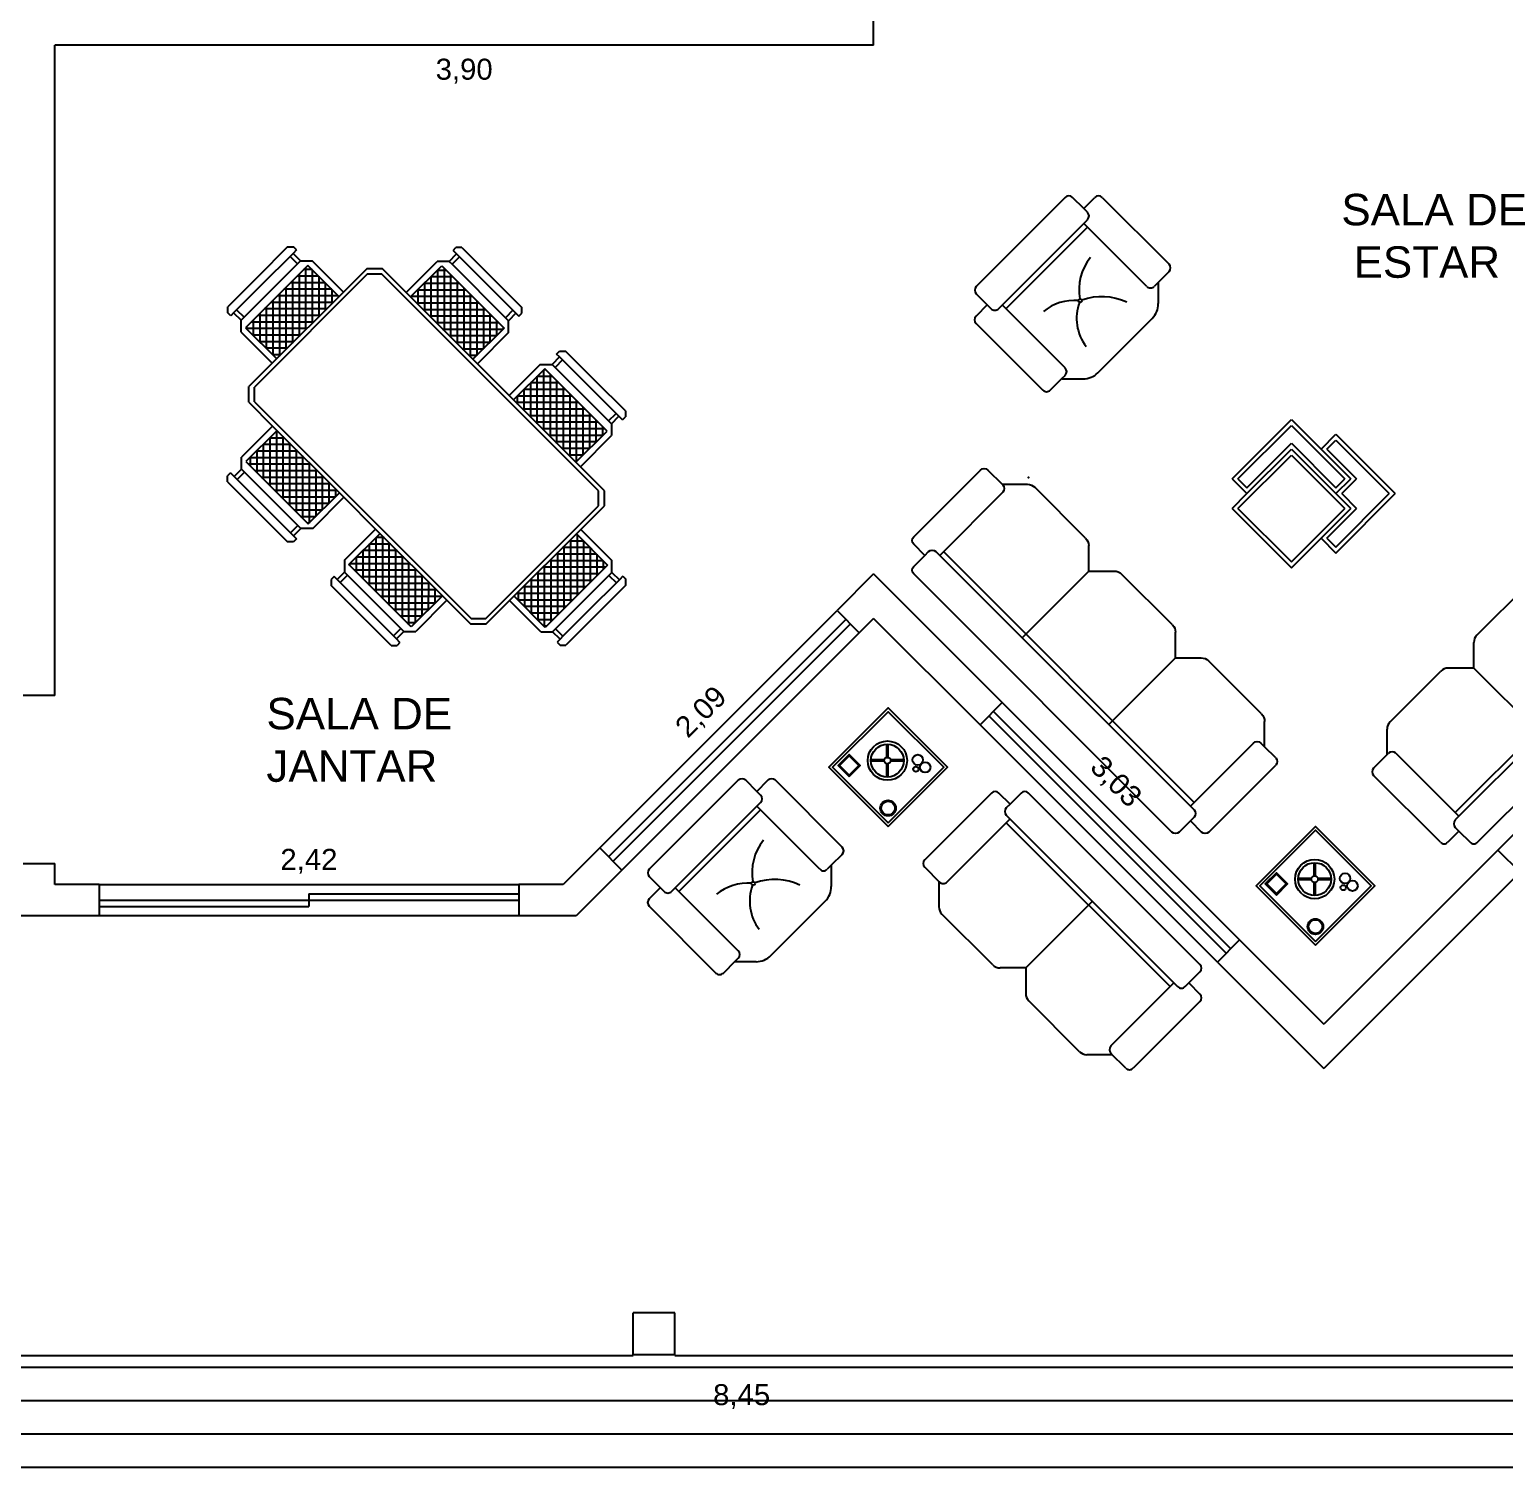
# Model space of a CAD drawing. Header units: millimetres. Extents: x 154.1 to 235.2, y 94.9 to 137.4.
# Drawn here: x 161.18 to 168.21, y 110.68 to 117.5 of the extents above; entities that cross this region are included whole.
import ezdxf

# ---------------------------------------------------------------- set-up
doc = ezdxf.new("R2010")
doc.units = ezdxf.units.MM
doc.header["$LTSCALE"] = 0.05
for name, color, linetype in [('Cotas', 6, 'Continuous'), ('Desnivel', 1, 'Continuous'), ('Janela', 2, 'Continuous'), ('MOBIL', 7, 'Continuous'), ('MOBIL-I', 251, 'Continuous'), ('Parede', 5, 'Continuous')]:
    doc.layers.add(name, color=color, linetype=linetype)
doc.styles.get("Standard").update_dxf_attribs({"font": 'arial.ttf'})
doc.dimstyles.new('ISO-25', dxfattribs={"dimtxt": 0.3, "dimasz": 2.5, "dimexe": 1.25, "dimexo": 0.625, "dimgap": 0.2, "dimtad": 1, "dimzin": 1, "dimtxsty": 'Standard', "dimcen": 2.5, "dimse1": 1, "dimse2": 1, "dimsd1": 1, "dimsd2": 1, "dimclrd": 6, "dimclrt": 2, "dimadec": 0, "dimazin": 0, "dimtfac": 1, "dimtmove": 0, "dimatfit": 3, "dimfxl": 1, "dimarcsym": 0})

# ---------------------------------------------------------------- blocks, each defined once
blk = doc.blocks.new('Sofa2l')
at = {"layer": 'MOBIL'}
for p, q in [((0.5775, 0), (-0.5775, 0)), ((-0.6025, -0.025), (-0.6025, -0.1)), ((0.6025, -0.1), (0.6025, -0.025)), ((-0.7025, -0.125), (-0.7025, -0.575)), ((-0.6025, -0.1), (-0.6775, -0.1)), ((0.6025, -0.1), (0.6775, -0.1)), ((0.7025, -0.125), (0.7025, -0.575)), ((-0.6775, -0.6), (-0.5775, -0.6)), ((-0.5825, -0.5993), (-0.4964, -0.6854)), ((0.0025, -0.5993), (-0.0836, -0.6854)), ((0.0025, -0.5993), (0.0886, -0.6854)), ((0.5875, -0.5993), (0.5014, -0.6854)), ((0.6775, -0.6), (0.5775, -0.6)), ((-0.1189, -0.7), (-0.4611, -0.7)), ((0.4661, -0.7), (0.1239, -0.7))]:
    blk.add_line(p, q, dxfattribs=at)
for centre, radius, start, end in [((-0.5775, -0.025), 0.025, 90, 180), ((0.5775, -0.025), 0.025, 0, 90), ((-0.6775, -0.125), 0.025, 90, 180), ((0.6775, -0.125), 0.025, 0, 90), ((-0.6775, -0.575), 0.025, 180, 270), ((0.6775, -0.575), 0.025, 270, 0), ((-0.4611, -0.65), 0.05, 225, 270), ((-0.1189, -0.65), 0.05, 270, 315), ((0.1239, -0.65), 0.05, 225, 270), ((0.4661, -0.65), 0.05, 270, 315)]:
    blk.add_arc(centre, radius, start, end, dxfattribs=at)
at = {"layer": 'MOBIL-I'}
for p, q in [((-0.6025, -0.1), (-0.6025, -0.125)), ((0.6025, -0.125), (0.6025, -0.1)), ((-0.5775, -0.15), (0.5775, -0.15)), ((-0.5525, -0.575), (-0.5525, -0.15)), ((-0.5525, -0.175), (0.5525, -0.175)), ((0.0025, -0.15), (0.0025, -0.5993)), ((0.5525, -0.575), (0.5525, -0.15))]:
    blk.add_line(p, q, dxfattribs=at)
for centre, start, end in [((-0.5775, -0.125), 180, 270), ((0.5775, -0.125), 270, 0), ((-0.5775, -0.575), 270, 0), ((0.5775, -0.575), 180, 270)]:
    blk.add_arc(centre, 0.025, start, end, dxfattribs=at)
blk = doc.blocks.new('Poltron3')
at = {"layer": 'MOBIL'}
for p, q in [((0.2999, 0), (-0.2999, 0)), ((-0.3249, -0.025), (-0.325, -0.0989)), ((0.3249, -0.1), (0.3249, -0.025)), ((-0.4251, -0.1243), (-0.4251, -0.5743)), ((-0.3251, -0.0993), (-0.4001, -0.0993)), ((0.3249, -0.1), (0.3999, -0.1)), ((0.4249, -0.125), (0.4249, -0.575)), ((-0.4001, -0.5993), (-0.319, -0.5993)), ((-0.3223, -0.6007), (-0.2516, -0.6714)), ((0.327, -0.6), (0.2556, -0.6714)), ((0.3999, -0.6), (0.327, -0.6)), ((-0.1809, -0.7007), (0.1849, -0.7007))]:
    blk.add_line(p, q, dxfattribs=at)
for centre, radius, start, end in [((0.2999, -0.025), 0.025, 0, 90), ((-0.2999, -0.025), 0.025, 90, 179.94163), ((-0.4001, -0.1243), 0.025, 90, 180), ((0.3999, -0.125), 0.025, 0, 90), ((-0.4001, -0.5743), 0.025, 180, 270), ((0.3999, -0.575), 0.025, 270, 0), ((-0.1809, -0.6007), 0.1, 225, 270), ((0.1849, -0.6007), 0.1, 270, 315)]:
    blk.add_arc(centre, radius, start, end, dxfattribs=at)
at = {"layer": 'MOBIL-I'}
for p, q in [((-0.325, -0.0989), (-0.325, -0.125)), ((0.3249, -0.125), (0.3249, -0.1)), ((-0.3, -0.15), (0.2999, -0.15)), ((-0.2751, -0.5743), (-0.2751, -0.1493)), ((-0.2751, -0.175), (0.2749, -0.175)), ((0.2749, -0.575), (0.2749, -0.15)), ((-0.319, -0.5993), (-0.3001, -0.5993)), ((0.327, -0.6), (0.2999, -0.6))]:
    blk.add_line(p, q, dxfattribs=at)
blk.add_circle((0.0024, -0.3985), 0.00869, dxfattribs=at)
for centre, radius, start, end in [((-0.3, -0.125), 0.025, 179.94163, 270), ((0.2999, -0.125), 0.025, 270, 0), ((-0.1806, -0.5432), 0.2333, 40.46656, 84.42052), ((0.2078, -0.5297), 0.2437, 95.92602, 145.38502), ((0.0853, -0.6015), 0.2193, 114.49298, 172.45771), ((-0.1105, -0.6568), 0.2819, 19.89108, 64.62814), ((-0.3001, -0.5743), 0.025, 270, 0), ((0.2999, -0.575), 0.025, 180, 270)]:
    blk.add_arc(centre, radius, start, end, dxfattribs=at)
blk = doc.blocks.new('Sofa3l')
at = {"layer": 'MOBIL'}
for p, q in [((0.87, 0), (-0.87, 0)), ((-0.895, -0.025), (-0.895, -0.1)), ((0.895, -0.1), (0.895, -0.025)), ((-0.995, -0.125), (-0.995, -0.575)), ((-0.895, -0.1), (-0.97, -0.1)), ((0.895, -0.1), (0.97, -0.1)), ((0.995, -0.125), (0.995, -0.575)), ((-0.97, -0.6), (-0.8743, -0.6)), ((-0.8743, -0.6), (-0.7889, -0.6854)), ((-0.29, -0.5993), (-0.3761, -0.6854)), ((-0.29, -0.5993), (-0.2039, -0.6854)), ((0.295, -0.5993), (0.2089, -0.6854)), ((0.295, -0.5993), (0.3811, -0.6854)), ((0.895, -0.6), (0.8096, -0.6854)), ((0.97, -0.6), (0.895, -0.6)), ((-0.4114, -0.7), (-0.7536, -0.7)), ((0.1736, -0.7), (-0.1686, -0.7)), ((0.7743, -0.7), (0.4164, -0.7))]:
    blk.add_line(p, q, dxfattribs=at)
for centre, radius, start, end in [((-0.87, -0.025), 0.025, 90, 180), ((0.87, -0.025), 0.025, 0, 90), ((-0.97, -0.125), 0.025, 90, 180), ((0.97, -0.125), 0.025, 0, 90), ((-0.97, -0.575), 0.025, 180, 270), ((0.97, -0.575), 0.025, 270, 0), ((-0.7536, -0.65), 0.05, 225, 270), ((-0.4114, -0.65), 0.05, 270, 315), ((-0.1686, -0.65), 0.05, 225, 270), ((0.1736, -0.65), 0.05, 270, 315), ((0.4164, -0.65), 0.05, 225, 270), ((0.7743, -0.65), 0.05, 270, 315)]:
    blk.add_arc(centre, radius, start, end, dxfattribs=at)
blk.add_point((-0.807, -0.7117), dxfattribs=at)
at = {"layer": 'MOBIL-I'}
for p, q in [((-0.895, -0.1), (-0.895, -0.125)), ((0.895, -0.125), (0.895, -0.1)), ((-0.87, -0.15), (0.87, -0.15)), ((-0.845, -0.575), (-0.845, -0.15)), ((-0.845, -0.175), (0.845, -0.175)), ((-0.29, -0.15), (-0.29, -0.5993)), ((0.295, -0.15), (0.295, -0.5993)), ((0.845, -0.575), (0.845, -0.15)), ((-0.8743, -0.6), (-0.87, -0.6)), ((0.895, -0.6), (0.87, -0.6))]:
    blk.add_line(p, q, dxfattribs=at)
for centre, start, end in [((-0.87, -0.125), 180, 270), ((0.87, -0.125), 270, 0), ((-0.87, -0.575), 270, 0), ((0.87, -0.575), 180, 270)]:
    blk.add_arc(centre, 0.025, start, end, dxfattribs=at)
blk = doc.blocks.new('Mes_can1')
at = {"layer": 'MOBIL'}
blk.add_lwpolyline([(-0.2, -0.4), (0.2, -0.4), (0.2, 0), (-0.2, 0)], close=True, dxfattribs=at)
at = {"layer": 'MOBIL-I'}
for points in [[(-0.1875, -0.3875), (0.1875, -0.3875), (0.1875, -0.0125), (-0.1875, -0.0125)], [(-0.1575, -0.095), (-0.0925, -0.095), (-0.0925, -0.03), (-0.1575, -0.03)]]:
    blk.add_lwpolyline(points, close=True, dxfattribs=at)
for points in [[(-0.1625, -0.1), (-0.0875, -0.1), (-0.0875, -0.025), (-0.1625, -0.025), (-0.1625, -0.1)], [(0.0072, -0.1664), (-0.0372, -0.122)], [(0.0116, -0.162), (-0.0328, -0.1176)], [(0.0288, -0.162), (0.0732, -0.1176)], [(0.0332, -0.1664), (0.0776, -0.122)], [(-0.0372, -0.228), (0.0072, -0.1836)], [(-0.0328, -0.2324), (0.0116, -0.188)], [(0.0732, -0.2324), (0.0288, -0.188)], [(0.0776, -0.228), (0.0332, -0.1836)]]:
    blk.add_lwpolyline(points, dxfattribs=at)
for centre, radius in [((0.0202, -0.175), 0.0937), ((0.0202, -0.175), 0.0781), ((0.0202, -0.175), 0.0156), ((0.125, -0.275), 0.025), ((-0.1375, -0.3375), 0.0375), ((-0.1375, -0.3375), 0.0325), ((0.0875, -0.3), 0.0125), ((0.125, -0.325), 0.025)]:
    blk.add_circle(centre, radius, dxfattribs=at)
blk = doc.blocks.new('*X6')
at = {"color": 0}
for p, q in [((13.8061, 7.3979), (14.01, 7.6019)), ((13.8061, 7.4421), (13.9658, 7.6019)), ((13.8061, 7.4863), (13.9216, 7.6019)), ((13.8061, 7.5305), (13.8774, 7.6019)), ((13.8061, 7.5747), (13.8332, 7.6019)), ((14.0161, 7.4181), (13.8323, 7.6019)), ((14.0161, 7.4623), (13.8765, 7.6019)), ((14.0161, 7.5065), (13.9207, 7.6019)), ((14.0161, 7.5507), (13.9649, 7.6019)), ((14.0161, 7.5949), (14.0091, 7.6019)), ((14.0161, 7.3739), (13.8061, 7.5839)), ((13.8061, 7.3537), (14.0161, 7.5637)), ((14.0161, 7.3297), (13.8061, 7.5397)), ((13.8061, 7.3096), (14.0161, 7.5196)), ((14.0161, 7.2855), (13.8061, 7.4955)), ((13.8061, 7.2654), (14.0161, 7.4754)), ((14.0161, 7.2413), (13.8061, 7.4513)), ((13.8061, 7.2212), (14.0161, 7.4312)), ((14.0161, 7.1971), (13.8061, 7.4071)), ((13.811, 7.1819), (14.0161, 7.387)), ((13.9872, 7.1819), (13.8061, 7.3629)), ((13.943, 7.1819), (13.8061, 7.3187)), ((13.8552, 7.1819), (14.0161, 7.3428)), ((13.8988, 7.1819), (13.8061, 7.2745)), ((13.8994, 7.1819), (14.0161, 7.2986)), ((13.9436, 7.1819), (14.0161, 7.2544)), ((13.8546, 7.1819), (13.8061, 7.2303)), ((13.8104, 7.1819), (13.8061, 7.1861)), ((13.9878, 7.1819), (14.0161, 7.2102))]:
    blk.add_line(p, q, dxfattribs=at)
blk = doc.blocks.new('Mes_jnt3')
at = {"layer": 'MOBIL'}
for p, q in [((-0.22, 1.12), (-0.2, 1.14)), ((0.002, 1.14), (-0.2, 1.14)), ((0.2041, 1.14), (0.002, 1.14)), ((0.2041, 1.14), (0.2241, 1.12)), ((-0.22, 1.1), (-0.22, 1.12)), ((-0.1999, 1.1), (-0.22, 1.1)), ((-0.1999, 1.1), (-0.1999, 1.05)), ((0.002, 1.1), (-0.1799, 1.1)), ((-0.1799, 1.1), (-0.1799, 1.05)), ((0.1801, 1.1), (0.002, 1.1)), ((0.18, 1.05), (0.1801, 1.1)), ((0.2, 1.05), (0.2001, 1.1)), ((0.2241, 1.1), (0.2001, 1.1)), ((0.2241, 1.1), (0.2241, 1.12)), ((-0.24, 1.01), (-0.2, 1.05)), ((-0.24, 1.01), (-0.24, 0.8)), ((0.18, 1.05), (-0.1799, 1.05)), ((0.2, 1.05), (0.24, 1.01)), ((0.24, 0.8), (0.24, 1.01)), ((-0.45, 0.7473), (-0.3973, 0.8)), ((-0.3973, 0.8), (-0.24, 0.8)), ((0.24, 0.8), (0.4, 0.8)), ((0.4, 0.8), (0.45, 0.75)), ((-0.45, 0.5873), (-0.45, 0.7473)), ((0.45, 0.75), (0.45, 0.5873)), ((-0.79, 0.5513), (-0.77, 0.5713)), ((-0.75, 0.5713), (-0.77, 0.5713)), ((-0.75, 0.5713), (-0.75, 0.5474)), ((-0.7, 0.5473), (-0.66, 0.5873)), ((-0.45, 0.5873), (-0.66, 0.5873)), ((0.45, 0.5873), (0.66, 0.5873)), ((0.7, 0.5473), (0.66, 0.5873)), ((0.75, 0.5713), (0.77, 0.5713)), ((0.75, 0.5713), (0.75, 0.5474)), ((0.79, 0.5513), (0.77, 0.5713)), ((-0.79, 0.5513), (-0.79, 0.3493)), ((-0.7, 0.5473), (-0.75, 0.5474)), ((-0.75, 0.5274), (-0.75, 0.1674)), ((-0.7, 0.5273), (-0.75, 0.5274)), ((-0.7, 0.5273), (-0.7, 0.1674)), ((0.7, 0.5473), (0.75, 0.5474)), ((0.7, 0.5273), (0.75, 0.5274)), ((0.7, 0.5273), (0.7, 0.1674)), ((0.75, 0.5274), (0.75, 0.1674)), ((0.79, 0.5513), (0.79, 0.3493)), ((-0.79, 0.3493), (-0.79, 0.1473)), ((0.79, 0.3493), (0.79, 0.1473)), ((-0.77, 0.1273), (-0.79, 0.1473)), ((-0.75, 0.1674), (-0.7, 0.1674)), ((-0.75, 0.1474), (-0.7, 0.1474)), ((-0.75, 0.1474), (-0.75, 0.1273)), ((-0.66, 0.1073), (-0.7, 0.1473)), ((0.66, 0.1073), (0.7, 0.1473)), ((0.75, 0.1674), (0.7, 0.1674)), ((0.75, 0.1474), (0.7, 0.1474)), ((0.75, 0.1474), (0.75, 0.1273)), ((0.77, 0.1273), (0.79, 0.1473)), ((-0.75, 0.1273), (-0.77, 0.1273)), ((-0.66, 0.1073), (-0.45, 0.1073)), ((-0.45, -0.1072), (-0.45, 0.1073)), ((0.45, 0.1073), (0.45, -0.1072)), ((0.66, 0.1073), (0.45, 0.1073)), ((0.75, 0.1273), (0.77, 0.1273)), ((-0.77, -0.1272), (-0.79, -0.1472)), ((-0.75, -0.1272), (-0.77, -0.1272)), ((-0.75, -0.1473), (-0.75, -0.1272)), ((-0.66, -0.1072), (-0.7, -0.1472)), ((-0.66, -0.1072), (-0.45, -0.1072)), ((0.66, -0.1072), (0.45, -0.1072)), ((0.66, -0.1072), (0.7, -0.1472)), ((0.75, -0.1473), (0.75, -0.1272)), ((0.75, -0.1272), (0.77, -0.1272)), ((0.77, -0.1272), (0.79, -0.1472)), ((-0.79, -0.3492), (-0.79, -0.1472)), ((-0.75, -0.1473), (-0.7, -0.1473)), ((-0.75, -0.5273), (-0.75, -0.1673)), ((-0.75, -0.1673), (-0.7, -0.1673)), ((-0.7, -0.5272), (-0.7, -0.1673)), ((0.75, -0.1473), (0.7, -0.1473)), ((0.75, -0.1673), (0.7, -0.1673)), ((0.7, -0.5272), (0.7, -0.1673)), ((0.75, -0.5273), (0.75, -0.1673)), ((0.79, -0.3492), (0.79, -0.1472)), ((-0.79, -0.5512), (-0.79, -0.3492)), ((0.79, -0.5512), (0.79, -0.3492)), ((-0.79, -0.5512), (-0.77, -0.5712)), ((-0.7, -0.5272), (-0.75, -0.5273)), ((-0.7, -0.5472), (-0.75, -0.5473)), ((-0.75, -0.5712), (-0.75, -0.5473)), ((-0.7, -0.5472), (-0.66, -0.5872)), ((0.7, -0.5472), (0.66, -0.5872)), ((0.7, -0.5272), (0.75, -0.5273)), ((0.7, -0.5472), (0.75, -0.5473)), ((0.75, -0.5712), (0.75, -0.5473)), ((0.79, -0.5512), (0.77, -0.5712)), ((-0.75, -0.5712), (-0.77, -0.5712)), ((-0.45, -0.5872), (-0.66, -0.5872)), ((-0.45, -0.7473), (-0.45, -0.5872)), ((0.45, -0.5872), (0.45, -0.7473)), ((0.45, -0.5872), (0.66, -0.5872)), ((0.75, -0.5712), (0.77, -0.5712)), ((-0.45, -0.7473), (-0.3973, -0.8)), ((0.45, -0.7473), (0.3973, -0.8)), ((-0.24, -0.8), (-0.3973, -0.8)), ((-0.24, -1.01), (-0.24, -0.8)), ((0.3973, -0.8), (0.24, -0.8)), ((0.24, -0.8), (0.24, -1.01)), ((-0.24, -1.01), (-0.2, -1.05)), ((-0.1999, -1.1), (-0.1999, -1.05)), ((0.18, -1.05), (-0.1799, -1.05)), ((-0.1799, -1.1), (-0.1799, -1.05)), ((0.18, -1.05), (0.1801, -1.1)), ((0.2, -1.05), (0.24, -1.01)), ((0.2, -1.05), (0.2001, -1.1)), ((-0.1999, -1.1), (-0.22, -1.1)), ((-0.22, -1.1), (-0.22, -1.12)), ((-0.22, -1.12), (-0.2, -1.14)), ((0.002, -1.1), (-0.1799, -1.1)), ((0.1801, -1.1), (0.002, -1.1)), ((0.2241, -1.1), (0.2001, -1.1)), ((0.2041, -1.14), (0.2241, -1.12)), ((0.2241, -1.1), (0.2241, -1.12)), ((0.002, -1.14), (-0.2, -1.14)), ((0.2041, -1.14), (0.002, -1.14))]:
    blk.add_line(p, q, dxfattribs=at)
at = {"layer": 'MOBIL', "color": 14}
for p, q in [((-0.75, 0.1674), (-0.75, 0.1474)), ((-0.75, 0.1674), (-0.75, 0.1474)), ((-0.7, 0.1674), (-0.7, 0.1473))]:
    blk.add_line(p, q, dxfattribs=at)
at = {"layer": 'MOBIL-I'}
for p, q in [((-0.1799, 1.1), (-0.1999, 1.1)), ((-0.1799, 1.1), (-0.1999, 1.1)), ((0.2001, 1.1), (0.1801, 1.1)), ((0.1943, 1.1), (0.1801, 1.1)), ((0.21, 1.01), (-0.21, 1.01)), ((-0.21, 1.01), (-0.21, 0.8)), ((-0.1799, 1.05), (-0.2, 1.05)), ((0.2, 1.05), (0.18, 1.05)), ((0.21, 0.8), (0.21, 1.01)), ((-0.43, 0.73), (-0.38, 0.78)), ((-0.38, 0.78), (0.38, 0.78)), ((-0.24, 0.8), (0.24, 0.8)), ((0.38, 0.78), (0.43, 0.73)), ((-0.43, -0.73), (-0.43, 0.73)), ((0.43, 0.73), (0.43, -0.73)), ((-0.45, 0.1073), (-0.45, 0.5873)), ((0.45, 0.5873), (0.45, 0.1073)), ((-0.75, 0.5474), (-0.75, 0.5274)), ((-0.75, 0.5474), (-0.75, 0.5274)), ((-0.7, 0.5473), (-0.7, 0.5273)), ((-0.45, 0.5573), (-0.66, 0.5573)), ((-0.66, 0.5573), (-0.66, 0.1373)), ((0.45, 0.5573), (0.66, 0.5573)), ((0.66, 0.5573), (0.66, 0.1373)), ((0.7, 0.5473), (0.7, 0.5273)), ((0.75, 0.5474), (0.75, 0.5274)), ((0.75, 0.5474), (0.75, 0.5274)), ((0.7, 0.1674), (0.7, 0.1473)), ((0.75, 0.1674), (0.75, 0.1474)), ((0.75, 0.1674), (0.75, 0.1474)), ((-0.66, 0.1373), (-0.45, 0.1373)), ((0.66, 0.1373), (0.45, 0.1373)), ((-0.66, -0.1372), (-0.45, -0.1372)), ((-0.66, -0.5572), (-0.66, -0.1372)), ((-0.45, -0.5872), (-0.45, -0.1072)), ((0.45, -0.1072), (0.45, -0.5872)), ((0.66, -0.1372), (0.45, -0.1372)), ((0.66, -0.5572), (0.66, -0.1372)), ((-0.75, -0.1673), (-0.75, -0.1473)), ((-0.75, -0.1673), (-0.75, -0.1473)), ((-0.7, -0.1673), (-0.7, -0.1472)), ((0.7, -0.1673), (0.7, -0.1472)), ((0.75, -0.1673), (0.75, -0.1473)), ((0.75, -0.1673), (0.75, -0.1473)), ((-0.75, -0.5473), (-0.75, -0.5273)), ((-0.75, -0.5473), (-0.75, -0.5273)), ((-0.7, -0.5472), (-0.7, -0.5272)), ((-0.45, -0.5572), (-0.66, -0.5572)), ((0.45, -0.5572), (0.66, -0.5572)), ((0.7, -0.5472), (0.7, -0.5272)), ((0.75, -0.5473), (0.75, -0.5273)), ((0.75, -0.5473), (0.75, -0.5273)), ((-0.43, -0.73), (-0.38, -0.78)), ((0.43, -0.73), (0.38, -0.78)), ((0.38, -0.78), (-0.38, -0.78)), ((0.24, -0.8), (-0.24, -0.8)), ((-0.21, -1.01), (-0.21, -0.8)), ((0.21, -0.8), (0.21, -1.01)), ((0.21, -1.01), (-0.21, -1.01)), ((-0.1799, -1.05), (-0.2, -1.05)), ((0.2, -1.05), (0.18, -1.05)), ((-0.1799, -1.1), (-0.1999, -1.1)), ((-0.1799, -1.1), (-0.1999, -1.1)), ((0.1943, -1.1), (0.1801, -1.1)), ((0.2001, -1.1), (0.1801, -1.1))]:
    blk.add_line(p, q, dxfattribs=at)
for p, rotation in [((7.3919, -13.0061), 90), ((13.3561, 7.7391), 180)]:
    blk.add_blockref('*X6', p, dxfattribs=dict(at, rotation=rotation))
at = {"layer": 'MOBIL-I', "xscale": -1}
for p, rotation in [((-13.3561, 7.7391), 180), ((7.3919, 13.0061), 90)]:
    blk.add_blockref('*X6', p, dxfattribs=dict(at, rotation=rotation))
blk.add_blockref('*X6', (13.3561, -7.739), dxfattribs=at)
at = {"layer": 'MOBIL-I'}
blk.add_blockref('*X6', (-13.3561, -7.739), dxfattribs=at)
blk = doc.blocks.new('Mes_cen2')
at = {"layer": 'MOBIL'}
for p, q in [((-0.1, 0.3), (0.3, 0.3)), ((-0.1, 0.3), (-0.1, 0.2)), ((0.3, 0.3), (0.3, 0.1)), ((-0.2, 0.2), (-0.2, -0.2)), ((-0.2, 0.2), (-0.1, 0.2)), ((0.3, 0.1), (0.4, 0.1)), ((0.4, 0.1), (0.4, -0.3)), ((-0.2, -0.2), (0, -0.2)), ((0, -0.2), (0, -0.3)), ((0, -0.3), (0.4, -0.3))]:
    blk.add_line(p, q, dxfattribs=at)
at = {"layer": 'MOBIL-I'}
for p, q in [((-0.08, 0.28), (0.28, 0.28)), ((-0.08, 0.28), (-0.08, 0.22)), ((-0.08, 0.22), (0.22, 0.22)), ((0.22, 0.22), (0.22, -0.08)), ((0.28, 0.28), (0.28, -0.08)), ((-0.18, 0.18), (0.18, 0.18)), ((-0.18, 0.18), (-0.18, -0.18)), ((-0.1, 0.2), (0.2, 0.2)), ((0.18, 0.18), (0.18, -0.18)), ((0.2, 0.2), (0.2, -0.2)), ((0.3, 0.1), (0.3, -0.1)), ((0.32, 0.08), (0.38, 0.08)), ((0.32, 0.08), (0.32, -0.12)), ((0.38, 0.08), (0.38, -0.28)), ((0.2, -0.1), (0.3, -0.1)), ((0.22, -0.08), (0.28, -0.08)), ((0.22, -0.12), (0.22, -0.22)), ((0.22, -0.12), (0.32, -0.12)), ((-0.18, -0.18), (0.18, -0.18)), ((0, -0.2), (0.2, -0.2)), ((0.02, -0.22), (0.02, -0.28)), ((0.02, -0.22), (0.22, -0.22)), ((0.02, -0.28), (0.38, -0.28))]:
    blk.add_line(p, q, dxfattribs=at)
blk = doc.blocks.new('*D51')
at = {"layer": 'Defpoints', "color": 0}
for p in [(161.1542, 117.4261), (161.1542, 113.4261), (161.3042, 113.4261)]:
    blk.add_point(p, dxfattribs=at)
at = {"layer": 'Cotas', "color": 2, "insert": (161.0441, 115.4261), "char_height": 0.1, "attachment_point": 5, "rotation": 90}
blk.add_mtext('4,00', dxfattribs=at)
blk = doc.blocks.new('*D61')
at = {"layer": 'Defpoints', "color": 0}
for p in [(170.2854, 115.6924), (167.3534, 112.7604), (167.4595, 112.6544)]:
    blk.add_point(p, dxfattribs=at)
at = {"layer": 'Cotas', "color": 2, "insert": (168.7416, 114.3043), "char_height": 0.1, "attachment_point": 5, "rotation": 45}
blk.add_mtext('4,15', dxfattribs=at)
blk = doc.blocks.new('*D62')
at = {"layer": 'Defpoints', "color": 0}
for p in [(161.3042, 117.4261), (165.2078, 117.4261), (161.3042, 117.0425)]:
    blk.add_point(p, dxfattribs=at)
at = {"layer": 'Cotas', "color": 2, "insert": (163.256, 117.3026), "char_height": 0.1, "attachment_point": 5}
blk.add_mtext('3,90', dxfattribs=at)
blk = doc.blocks.new('*D63')
at = {"layer": 'Defpoints', "color": 0}
for p in [(165.2078, 114.906), (165.1017, 114.8), (167.3534, 112.7604)]:
    blk.add_point(p, dxfattribs=at)
at = {"layer": 'Cotas', "color": 2, "insert": (166.3585, 113.9111), "char_height": 0.1, "attachment_point": 5, "rotation": 315}
blk.add_mtext('3,03', dxfattribs=at)
blk = doc.blocks.new('*D64')
at = {"layer": 'Defpoints', "color": 0}
for p in [(165.2078, 114.906), (163.7279, 113.4261), (163.8339, 113.32)]:
    blk.add_point(p, dxfattribs=at)
at = {"layer": 'Cotas', "color": 2, "insert": (164.39, 114.2439), "char_height": 0.1, "attachment_point": 5, "rotation": 45}
blk.add_mtext('2,09', dxfattribs=at)
blk = doc.blocks.new('*D65')
at = {"layer": 'Defpoints', "color": 0}
for p in [(161.3042, 113.4261), (163.7279, 113.4261), (161.3042, 113.2761)]:
    blk.add_point(p, dxfattribs=at)
at = {"layer": 'Cotas', "color": 2, "insert": (162.516, 113.5362), "char_height": 0.1, "attachment_point": 5}
blk.add_mtext('2,42', dxfattribs=at)
blk = doc.blocks.new('*D73')
at = {"layer": 'Defpoints', "color": 0}
for p in [(160.3542, 111.1694), (168.803, 111.1694), (160.3542, 110.7246)]:
    blk.add_point(p, dxfattribs=at)
at = {"layer": 'Cotas', "color": 2, "insert": (164.5786, 110.9847), "char_height": 0.1, "attachment_point": 5}
blk.add_mtext('8,45', dxfattribs=at)

msp = doc.modelspace()

# ---------------------------------------------------------------- hatches: boundary and pattern name
at = {"layer": 'Desnivel'}
h = msp.add_hatch(dxfattribs=at)
h.set_pattern_fill('LINE,_O', color=256, scale=0.05)
h.set_pattern_definition([(0, (0, 0), (0, 0.15875), [])])
h.paths.add_polyline_path([(168.8142, 110.3806), (161.1542, 110.3806), (161.1542, 97.6261), (172.7542, 97.6261), (172.7542, 104.7711), (168.8142, 108.7111)])
h.paths.add_polyline_path([(167.8042, 108.3069), (171.7542, 104.3569), (171.7542, 99.6326), (163.8542, 99.6326), (163.8542, 104.3569)], flags=16)
h.paths.add_polyline_path([(167.8042, 107.8826), (169.742, 105.9448), (168.1542, 104.3569), (168.1542, 99.9326), (164.1542, 99.9326), (164.1542, 104.2326)], flags=0)
h.paths.add_polyline_path([(169.9542, 105.7326), (171.4542, 104.2326), (171.4542, 103.2326), (168.4542, 103.2326), (168.4542, 104.2326)], flags=0)
h.paths.add_polyline_path([(168.4542, 102.9326), (171.4542, 102.9326), (171.4542, 99.9326), (168.4542, 99.9326)], flags=0)
h.paths.add_polyline_path([(168.8142, 111.1694), (168.603, 111.1694), (168.603, 111.1806), (164.2609, 111.1806), (164.2609, 111.1844), (164.0609, 111.1844), (164.0609, 111.1806), (160.3542, 111.1806), (160.3542, 107.7129), (160.3542, 107.5129), (160.3542, 103.4738), (160.3542, 103.2738), (160.3542, 99.2761), (160.3542, 97.6261), (161.1542, 97.6261), (161.1542, 110.3806), (168.8142, 110.3806)])
h.paths.add_polyline_path([(165.4135, 106.4044), (165.6324, 106.6234), (165.7528, 106.503), (165.5338, 106.284)], flags=24)
h.paths.add_polyline_path([(169.9273, 106.6714), (170.1469, 106.4518), (170.0268, 106.3318), (169.8072, 106.5513)], flags=24)
h.paths.add_polyline_path([(167.6499, 99.459), (167.9585, 99.459), (167.9585, 99.2888), (167.6499, 99.2888)], flags=24)
h.paths.add_polyline_path([(168.9527, 104.2248), (170.9323, 104.2248), (170.9323, 103.9946), (168.9527, 103.9946)], flags=8)
h.paths.add_polyline_path([(165.9023, 103.2729), (166.8358, 103.2729), (166.8358, 102.7901), (165.9023, 102.7901)], flags=24)
h.paths.add_polyline_path([(169.546, 101.8304), (170.5859, 101.8304), (170.5859, 101.3528), (169.546, 101.3528)], flags=8)
h.paths.add_polyline_path([(164.4233, 111.0698), (164.7339, 111.0698), (164.7339, 110.8996), (164.4233, 110.8996)], flags=24)
h.paths.add_polyline_path([(160.4728, 105.0238), (160.4728, 105.4217), (160.6429, 105.4217), (160.6429, 105.0238)], flags=24)

# ---------------------------------------------------------------- linework, layer by layer
for p, q in [((168.183, 113.59), (169.4558, 114.8628)), ((163.9022, 113.6004), (165.0335, 114.7317)), ((165.1396, 114.6257), (164.0082, 113.4943)), ((165.821, 114.2928), (166.9524, 113.1615)), ((166.8463, 113.0554), (165.7149, 114.1868)), ((161.516, 113.4261), (163.516, 113.4261)), ((163.516, 113.2761), (161.516, 113.2761)), ((160.3542, 111.1806), (164.0609, 111.1806)), ((164.2609, 111.1806), (168.603, 111.1806))]:
    msp.add_line(p, q, dxfattribs=at)
at = {"layer": 'Janela'}
for p, q in [((163.9446, 113.5579), (165.076, 114.6893)), ((165.0972, 114.6681), (163.9658, 113.5367)), ((165.7786, 114.2504), (166.9099, 113.119)), ((166.8887, 113.0978), (165.7574, 114.2292)), ((161.516, 113.3511), (163.516, 113.3511)), ((162.516, 113.3811), (162.516, 113.3211)), ((162.516, 113.3811), (163.516, 113.3811)), ((161.516, 113.3211), (162.516, 113.3211))]:
    msp.add_line(p, q, dxfattribs=at)
at = {"layer": 'Parede'}
for p, q in [((165.2078, 117.4261), (165.2078, 117.5761)), ((165.2078, 117.4261), (161.3042, 117.4261)), ((161.3042, 114.3261), (161.3042, 117.4261)), ((165.2078, 114.906), (165.0335, 114.7317)), ((165.2078, 114.906), (165.821, 114.2928)), ((165.0335, 114.7317), (165.1396, 114.6257)), ((165.2078, 114.6939), (165.1396, 114.6257)), ((165.2078, 114.6939), (165.7149, 114.1868)), ((161.3042, 114.3261), (161.1542, 114.3261)), ((165.7149, 114.1868), (165.821, 114.2928)), ((163.9022, 113.6004), (163.7279, 113.4261)), ((163.9022, 113.6004), (164.0082, 113.4943)), ((168.183, 113.59), (167.3534, 112.7604)), ((168.183, 113.59), (168.2891, 113.4839)), ((161.1542, 113.5261), (161.3042, 113.5261)), ((161.3042, 113.4261), (161.3042, 113.5261)), ((164.0082, 113.4943), (163.79, 113.2761)), ((168.2891, 113.4839), (167.3534, 112.5483)), ((161.516, 113.4261), (161.3042, 113.4261)), ((161.516, 113.4261), (161.516, 113.2761)), ((163.516, 113.4261), (163.516, 113.2761)), ((163.7279, 113.4261), (163.516, 113.4261)), ((161.516, 113.2761), (158.0542, 113.2761)), ((163.79, 113.2761), (163.516, 113.2761)), ((166.8463, 113.0554), (166.9524, 113.1615)), ((166.9524, 113.1615), (167.3534, 112.7604)), ((166.8463, 113.0554), (167.3534, 112.5483)), ((164.2609, 111.3844), (164.0609, 111.3844)), ((164.0609, 111.1806), (164.0609, 111.3844)), ((164.2609, 111.1806), (164.2609, 111.3844)), ((164.2609, 111.1844), (164.0609, 111.1844))]:
    msp.add_line(p, q, dxfattribs=at)

# ---------------------------------------------------------------- block references
at = {"rotation": 45}
for p in [(165.909, 116.4885), (164.3506, 113.7105)]:
    msp.add_blockref('Poltron3', p, dxfattribs=at)
at = {"layer": 'Desnivel', "xscale": -1}
for name, p, rotation in [('Mes_jnt3', (163.0765, 115.514), 225), ('Sofa3l', (166.0141, 114.291), 135)]:
    msp.add_blockref(name, p, dxfattribs=dict(at, rotation=rotation))
at = {"layer": 'Desnivel'}
for name, p, rotation in [('Mes_cen2', (167.199, 115.2179), 45), ('Sofa2l', (168.4943, 114.0354), 225), ('Mes_can1', (165.1352, 114.1256), 45), ('Sofa2l', (166.3545, 113.4533), 315), ('Mes_can1', (167.172, 113.5609), 45)]:
    msp.add_blockref(name, p, dxfattribs=dict(at, rotation=rotation))

# ---------------------------------------------------------------- texts
at = {"layer": 'Janela', "char_height": 0.15, "attachment_point": 1}
for s, insert in [('SALA DE\\P ESTAR', (167.4372, 116.7177)), ('SALA DE\\PJANTAR', (162.3135, 114.3153))]:
    msp.add_mtext(s, dxfattribs=dict(at, insert=insert))

# ---------------------------------------------------------------- dimensions: what is measured, and where the dimension line sits
at = {"layer": 'Cotas'}
for base, p1, p2, angle, picture, middle, dimtype in [((161.3042, 113.4261), (161.1542, 117.4261), (161.1542, 113.4261), 90, '*D51', (161.3042, 115.4261), 160), ((165.1017, 114.8), (167.3534, 112.7604), (165.2078, 114.906), 135, '*D63', (166.1745, 113.7272), 161)]:
    dim = msp.add_linear_dim(base=base, p1=p1, p2=p2, angle=angle, dimstyle='ISO-25', override={"dimtxt": 0.1}, dxfattribs=at)
    dim.commit()
    dim.dimension.update_dxf_attribs({"geometry": picture, "text_midpoint": middle, "dimtype": dimtype})
for base, p1, p2, picture, middle in [((161.3042, 117.0425), (165.2078, 117.4261), (161.3042, 117.4261), '*D62', (163.256, 117.0425)), ((160.3542, 110.7246), (168.803, 111.1694), (160.3542, 111.1694), '*D73', (164.5786, 110.7246))]:
    dim = msp.add_linear_dim(base=base, p1=p1, p2=p2, dimstyle='ISO-25', override={"dimtxt": 0.1}, dxfattribs=at)
    dim.commit()
    dim.dimension.update_dxf_attribs({"geometry": picture, "text_midpoint": middle, "dimtype": 160})
for p1, p2, picture, middle in [((170.2854, 115.6924), (167.3534, 112.7604), '*D61', (168.7416, 114.3043)), ((165.2078, 114.906), (163.7279, 113.4261), '*D64', (164.39, 114.2439))]:
    dim = msp.add_aligned_dim(p1=p1, p2=p2, distance=0.15, dimstyle='ISO-25', override={"dimtxt": 0.1}, dxfattribs=at)
    dim.commit()
    dim.dimension.update_dxf_attribs({"geometry": picture, "text_midpoint": middle})
dim = msp.add_linear_dim(base=(161.3042, 113.2761), p1=(163.7279, 113.4261), p2=(161.3042, 113.4261), dimstyle='ISO-25', override={"dimtxt": 0.1}, dxfattribs=at)
dim.commit()
dim.dimension.update_dxf_attribs({"geometry": '*D65', "text_midpoint": (162.516, 113.5362)})

doc.saveas('drawing.dxf')
